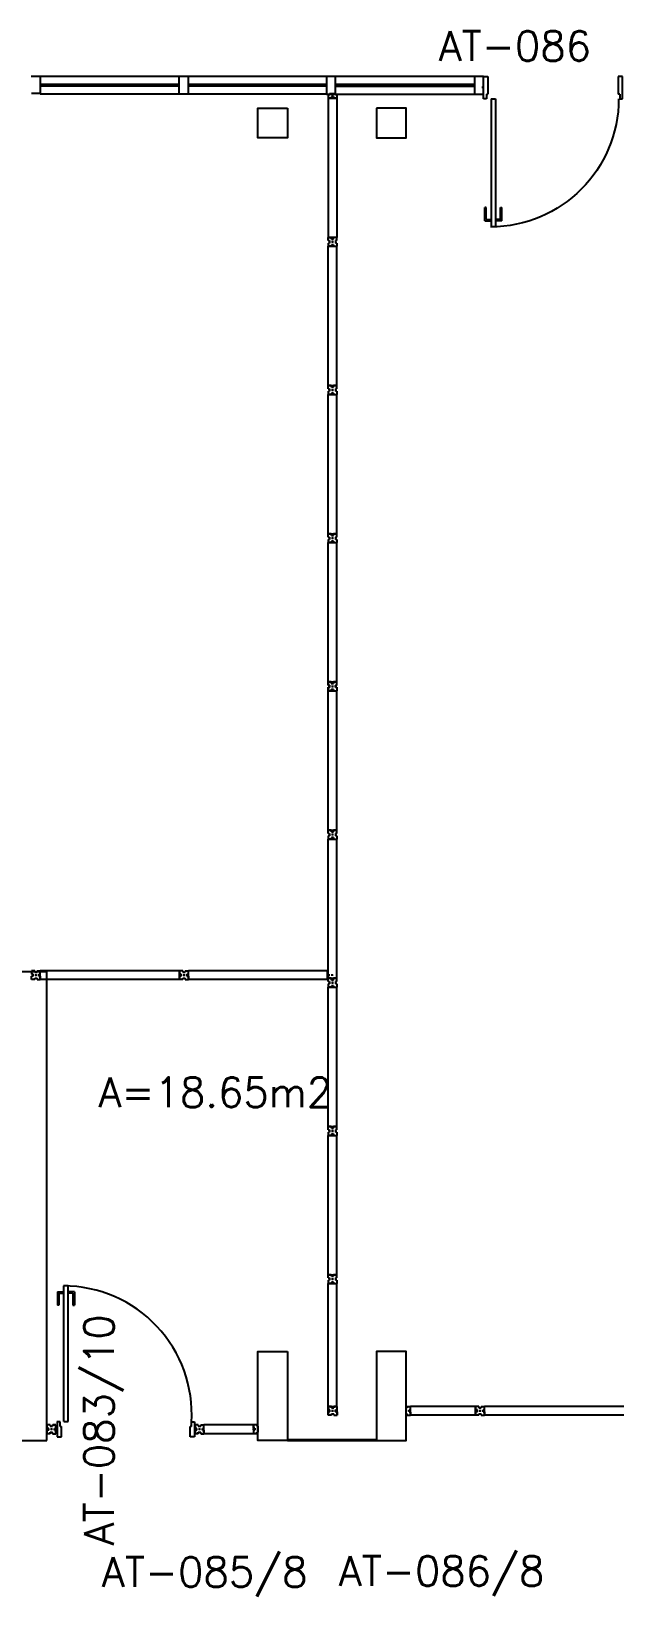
# Model space of a CAD drawing. Extents: x -250 to -5, y 354 to 449.
# Drawn here: x -154.63 to -150.63, y 375.04 to 385.61 of the extents above; entities that cross this region are included whole.
import ezdxf
from ezdxf.enums import TextEntityAlignment as Align

# ---------------------------------------------------------------- set-up
doc = ezdxf.new("R2010")
doc.units = 0
doc.header["$LTSCALE"] = 0.02
doc.header["$MEASUREMENT"] = 0
doc.layers.get('0').update_dxf_attribs({"linetype": 'CONTINUOUS'})
for name, color, linetype in [('ALV', 2, 'CONTINUOUS'), ('DIV', 2, 'CONTINUOUS'), ('ESQ', 2, 'CONTINUOUS'), ('ESTR', 3, 'CONTINUOUS'), ('TEXTO-ENDEREÇO', 2, 'CONTINUOUS'), ('ÁREA', 2, 'CONTINUOUS')]:
    doc.layers.add(name, color=color, linetype=linetype)
doc.styles.add('UNB-100', font='simplex.shx', dxfattribs={"height": 0.2})
doc.styles.add('UNB-100-1', font='simplex.shx', dxfattribs={"height": 0.2})

# ---------------------------------------------------------------- blocks, each defined once
blk = doc.blocks.new('PILINT-TTS')
for points in [[(-0.2, 0), (-0.2, -0.2), (0, -0.2), (0, 0)], [(-0.8, 0), (-0.8, -0.2), (-1, -0.2), (-1, 0)], [(-0.8, -8.39), (-0.8, -8.99), (-1, -8.99), (-1, -8.39)]]:
    blk.add_lwpolyline(points, close=True)
blk.add_lwpolyline([(-0.2, -8.99), (0, -8.99), (0, -8.39), (-0.2, -8.39), (-0.2, -8.99)])
blk = doc.blocks.new('DIVMT-TTS')
for p, q in [((-0.03, 0.03), (-0.03, 0.006)), ((-0.008, 0.03), (-0.03, 0.03)), ((-0.0185, 0.006), (-0.03, 0.006)), ((-0.0185, -0.006), (-0.0185, 0.006)), ((-0.008, 0.03), (-0.008, 0.02)), ((-0.008, 0.02), (0.008, 0.02)), ((-0.0051, 0), (0.0051, 0)), ((0.0051, 0), (-0.0051, 0)), ((-0.0051, 0), (0.0051, 0)), ((0, -0.0051), (0, 0.0051)), ((0, 0.0051), (0, -0.0051)), ((0.008, 0.03), (0.008, 0.02)), ((0.008, 0.03), (0.03, 0.03)), ((0.0205, 0.006), (0.03, 0.006)), ((0.0205, -0.006), (0.0205, 0.006)), ((0.0205, 0.006), (0.0205, -0.006)), ((0.0205, 0.006), (0.03, 0.006)), ((0.97, 0.03), (0.03, 0.03)), ((0.03, 0.006), (0.03, 0.03)), ((0.03, -0.03), (0.03, 0.03)), ((0.03, -0.005), (0.03, 0.005)), ((0.97, -0.03), (0.97, 0.03)), ((0.97, 0.03), (0.97, 0.009)), ((0.97, 0.009), (0.97, 0.027)), ((0.9795, 0.006), (0.97, 0.006)), ((0.97, -0.005), (0.97, 0.005)), ((0.9795, 0.006), (0.9795, -0.006)), ((1.0051, 0), (0.9949, 0)), ((1, 0.0051), (1, -0.0051)), ((-0.0185, -0.006), (-0.03, -0.006)), ((-0.03, -0.03), (-0.03, -0.006)), ((-0.008, -0.03), (-0.03, -0.03)), ((-0.008, -0.03), (-0.008, -0.02)), ((-0.008, -0.02), (0.008, -0.02)), ((0.008, -0.03), (0.008, -0.02)), ((0.008, -0.03), (0.03, -0.03)), ((0.0205, -0.006), (0.03, -0.006)), ((0.0205, -0.006), (0.03, -0.006)), ((0.03, -0.006), (0.03, -0.03)), ((0.97, -0.03), (0.03, -0.03)), ((0.9795, -0.006), (0.97, -0.006)), ((0.97, -0.009), (0.97, -0.027))]:
    blk.add_line(p, q)
blk = doc.blocks.new('PDV2E-TTS')
at = {"layer": 'DIV'}
for p, q in [((-0.967, 0.035), (-0.967, 0.05)), ((-0.967, 0.05), (-0.937, 0.05)), ((-0.967, -0.035), (-0.967, 0.035)), ((-0.937, 0.05), (-0.937, -0.02)), ((-0.068, 0.05), (-0.068, -0.02)), ((-0.038, 0.05), (-0.068, 0.05)), ((-0.038, 0.035), (-0.038, 0.05)), ((-0.038, -0.035), (-0.038, 0.035)), ((-0.967, -0.05), (-0.967, -0.035)), ((-0.947, -0.05), (-0.967, -0.05)), ((-0.947, -0.02), (-0.947, -0.05)), ((-0.947, -0.02), (-0.937, -0.02)), ((-0.083, -0.054), (-0.113, -0.054)), ((-0.113, -0.054), (-0.113, -0.969)), ((-0.083, -0.054), (-0.083, -0.969)), ((-0.059, -0.02), (-0.068, -0.02)), ((-0.059, -0.02), (-0.059, -0.05)), ((-0.059, -0.05), (-0.037, -0.05)), ((-0.038, -0.05), (-0.038, -0.035)), ((-0.113, -0.969), (-0.083, -0.969))]:
    blk.add_line(p, q, dxfattribs=at)
at = {"layer": 'DIV', "color": 1}
for p, q in [((-0.145, -0.839), (-0.155, -0.839)), ((-0.155, -0.929), (-0.155, -0.839)), ((-0.145, -0.919), (-0.145, -0.839)), ((-0.05, -0.839), (-0.04, -0.839)), ((-0.05, -0.919), (-0.05, -0.839)), ((-0.04, -0.929), (-0.04, -0.839)), ((-0.155, -0.929), (-0.115, -0.929)), ((-0.145, -0.919), (-0.115, -0.919)), ((-0.05, -0.919), (-0.08, -0.919)), ((-0.04, -0.929), (-0.08, -0.929))]:
    blk.add_line(p, q, dxfattribs=at)
blk.add_arc((-0.081, -0.101), 0.867, 176.6046, 269.9049, dxfattribs=at)
blk = doc.blocks.new('DIV-TTS')
for p, q in [((-0.0051, 0), (0.0051, 0)), ((0, -0.0051), (0, 0.0051)), ((0.0205, 0.006), (0.03, 0.006)), ((0.0205, -0.006), (0.0205, 0.006)), ((0.03, 0.03), (0.97, 0.03)), ((0.03, 0.03), (0.03, -0.03)), ((0.03, 0.009), (0.03, 0.027)), ((0.03, 0.005), (0.03, -0.005)), ((0.97, 0.03), (0.97, -0.03)), ((0.9795, 0.006), (0.97, 0.006)), ((0.97, 0.005), (0.97, -0.005)), ((0.9795, -0.006), (0.9795, 0.006)), ((1.0051, 0), (0.9949, 0)), ((0.9949, 0), (1.0051, 0)), ((1, -0.0051), (1, 0.0051)), ((0.0205, -0.006), (0.03, -0.006)), ((0.03, -0.03), (0.03, -0.009)), ((0.03, -0.009), (0.03, -0.027)), ((0.03, -0.03), (0.97, -0.03)), ((0.9795, -0.006), (0.97, -0.006))]:
    blk.add_line(p, q)
blk = doc.blocks.new('PDV1E-TTS')
at = {"layer": 'DIV'}
for p, q in [((-0.94, 0.075), (-0.91, 0.075)), ((-0.94, 0.06), (-0.94, 0.075)), ((-0.94, -0.06), (-0.94, 0.06)), ((-0.91, 0.075), (-0.91, -0.045)), ((0, 0.075), (-0.03, 0.075)), ((-0.03, 0.075), (-0.03, -0.045)), ((0, 0.06), (0, 0.075)), ((0, -0.06), (0, 0.06)), ((0, 0), (0.012, 0)), ((-0.94, -0.075), (-0.94, -0.06)), ((-0.92, -0.075), (-0.94, -0.075)), ((-0.92, -0.045), (-0.92, -0.075)), ((-0.92, -0.045), (-0.91, -0.045)), ((-0.082, -0.075), (-0.082, -0.94)), ((-0.052, -0.075), (-0.082, -0.075)), ((-0.052, -0.075), (-0.052, -0.94)), ((-0.02, -0.045), (-0.03, -0.045)), ((-0.02, -0.045), (-0.02, -0.075)), ((-0.02, -0.075), (0, -0.075)), ((0, -0.075), (0, -0.06)), ((-0.114, -0.81), (-0.124, -0.81)), ((-0.124, -0.9), (-0.124, -0.81)), ((-0.114, -0.89), (-0.114, -0.81)), ((-0.019, -0.81), (-0.009, -0.81)), ((-0.019, -0.89), (-0.019, -0.81)), ((-0.009, -0.9), (-0.009, -0.81)), ((-0.124, -0.9), (-0.084, -0.9)), ((-0.114, -0.89), (-0.084, -0.89)), ((-0.082, -0.94), (-0.052, -0.94)), ((-0.019, -0.89), (-0.049, -0.89)), ((-0.009, -0.9), (-0.049, -0.9))]:
    blk.add_line(p, q, dxfattribs=at)
blk.add_arc((-0.048, -0.075), 0.865, 180, 270, dxfattribs=at)
blk = doc.blocks.new('MTINI-TTS')
for p, q in [((-0.03, 0.008), (-0.03, 0.03)), ((0.03, 0.03), (-0.03, 0.03)), ((-0.03, 0.008), (-0.02, 0.008)), ((-0.009, 0.03), (-0.027, 0.03)), ((-0.02, 0.008), (-0.02, 0)), ((-0.001, 0), (-0.02, 0)), ((-0.006, 0.02), (-0.006, 0.03)), ((-0.006, 0.023), (-0.006, 0.027)), ((-0.006, 0.02), (0.006, 0.02)), ((0.005, 0.03), (-0.005, 0.03)), ((0.005, 0), (-0.005, 0)), ((0.004, 0.02), (-0.004, 0.02)), ((0.02, 0), (-0.001, 0)), ((0, -0.005), (0, 0.005)), ((0.006, 0.02), (0.006, 0.03)), ((0.006, 0.023), (0.006, 0.027)), ((0.009, 0.03), (0.027, 0.03)), ((0.03, 0.008), (0.02, 0.008)), ((0.02, 0), (0.02, 0.008)), ((0.03, 0.008), (0.03, 0.03))]:
    blk.add_line(p, q)
blk = doc.blocks.new('MTT-TTS')
for p, q in [((-0.008, 0.03), (-0.03, 0.03)), ((-0.03, 0.03), (-0.03, 0.006)), ((-0.0185, 0.006), (-0.03, 0.006)), ((-0.0185, -0.006), (-0.0185, 0.006)), ((-0.008, 0.03), (-0.008, 0.02)), ((-0.008, 0.02), (0.008, 0.02)), ((-0.0051, 0), (0.0051, 0)), ((0, -0.0051), (0, 0.0051)), ((0.008, 0.03), (0.03, 0.03)), ((0.008, 0.03), (0.008, 0.02)), ((0.0205, -0.006), (0.0205, 0.006)), ((0.0205, 0.006), (0.03, 0.006)), ((0.03, 0.006), (0.03, 0.03)), ((-0.03, -0.03), (-0.03, -0.006)), ((-0.0185, -0.006), (-0.03, -0.006)), ((-0.008, -0.03), (-0.03, -0.03)), ((-0.008, -0.02), (0.008, -0.02)), ((-0.008, -0.03), (-0.008, -0.02)), ((0.008, -0.03), (0.008, -0.02)), ((0.008, -0.03), (0.03, -0.03)), ((0.0205, -0.006), (0.03, -0.006)), ((0.03, -0.006), (0.03, -0.03))]:
    blk.add_line(p, q)

msp = doc.modelspace()

# ---------------------------------------------------------------- linework, layer by layer
at = {"layer": 'ALV'}
for p, q in [((-158.501, 379.26), (-154.521, 379.26)), ((-154.521, 376.097), (-154.521, 379.26)), ((-154.771, 376.097), (-154.521, 376.097))]:
    msp.add_line(p, q, dxfattribs=at)
at = {"layer": 'DIV'}
for p, q in [((-152.623, 377.193), (-152.623, 377.215)), ((-152.623, 377.215), (-152.599, 377.215)), ((-152.623, 377.193), (-152.613, 377.193)), ((-152.623, 377.177), (-152.613, 377.177)), ((-152.623, 377.177), (-152.623, 377.155)), ((-152.623, 376.325), (-152.623, 377.155)), ((-152.599, 377.155), (-152.623, 377.155)), ((-152.623, 377.155), (-152.563, 377.155)), ((-152.613, 377.193), (-152.613, 377.177)), ((-152.599, 377.204), (-152.599, 377.215)), ((-152.599, 377.204), (-152.587, 377.204)), ((-152.599, 377.165), (-152.587, 377.165)), ((-152.599, 377.165), (-152.599, 377.155)), ((-152.587, 377.165), (-152.599, 377.165)), ((-152.599, 377.165), (-152.599, 377.155)), ((-152.598, 377.185), (-152.588, 377.185)), ((-152.588, 377.185), (-152.598, 377.185)), ((-152.598, 377.155), (-152.588, 377.155)), ((-152.593, 377.191), (-152.593, 377.18)), ((-152.593, 377.18), (-152.593, 377.191)), ((-152.593, 377.191), (-152.593, 377.18)), ((-152.587, 377.204), (-152.587, 377.215)), ((-152.563, 377.215), (-152.587, 377.215)), ((-152.587, 377.165), (-152.587, 377.155)), ((-152.587, 377.165), (-152.587, 377.155)), ((-152.587, 377.155), (-152.563, 377.155)), ((-152.563, 377.193), (-152.573, 377.193)), ((-152.573, 377.193), (-152.573, 377.177)), ((-152.563, 377.177), (-152.573, 377.177)), ((-152.563, 377.193), (-152.563, 377.215)), ((-152.563, 377.177), (-152.563, 377.155)), ((-152.563, 376.325), (-152.563, 377.155)), ((-152.623, 376.325), (-152.563, 376.325)), ((-152.602, 376.325), (-152.62, 376.325)), ((-152.599, 376.316), (-152.599, 376.325)), ((-152.587, 376.316), (-152.599, 376.316)), ((-152.598, 376.325), (-152.588, 376.325)), ((-152.588, 376.295), (-152.598, 376.295)), ((-152.593, 376.29), (-152.593, 376.3)), ((-152.587, 376.316), (-152.587, 376.325)), ((-152.584, 376.325), (-152.566, 376.325)), ((-152.563, 376.325), (-152.584, 376.325)), ((-152.091, 376.296), (-152.101, 376.296)), ((-152.101, 376.296), (-152.091, 376.296)), ((-152.101, 376.296), (-152.091, 376.296)), ((-152.096, 376.297), (-152.096, 376.316)), ((-152.088, 376.316), (-152.096, 376.316)), ((-152.096, 376.302), (-152.096, 376.291)), ((-152.096, 376.291), (-152.096, 376.302)), ((-152.096, 376.276), (-152.096, 376.297)), ((-152.096, 376.276), (-152.088, 376.276)), ((-152.088, 376.326), (-152.088, 376.316)), ((-152.088, 376.326), (-152.066, 376.326)), ((-152.088, 376.266), (-152.088, 376.276)), ((-152.075, 376.302), (-152.075, 376.29)), ((-152.075, 376.302), (-152.066, 376.302)), ((-152.075, 376.302), (-152.075, 376.29)), ((-152.075, 376.302), (-152.066, 376.302)), ((-152.075, 376.292), (-152.075, 376.3)), ((-152.075, 376.29), (-152.066, 376.29)), ((-152.075, 376.29), (-152.066, 376.29)), ((-152.073, 376.302), (-152.069, 376.302)), ((-152.073, 376.29), (-152.069, 376.29)), ((-152.066, 376.266), (-152.066, 376.326)), ((-152.066, 376.266), (-152.066, 376.326)), ((-152.066, 376.305), (-152.066, 376.323)), ((-152.066, 376.291), (-152.066, 376.301)), ((-152.066, 376.291), (-152.066, 376.301)), ((-152.066, 376.287), (-152.066, 376.269)), ((-154.521, 376.142), (-154.521, 376.202)), ((-154.521, 376.202), (-154.521, 376.181)), ((-154.521, 376.202), (-154.521, 376.178)), ((-154.499, 376.202), (-154.521, 376.202)), ((-154.521, 376.181), (-154.521, 376.199)), ((-154.511, 376.178), (-154.521, 376.178)), ((-154.509, 376.178), (-154.521, 376.178)), ((-154.521, 376.167), (-154.521, 376.177)), ((-154.511, 376.166), (-154.521, 376.166)), ((-154.509, 376.166), (-154.521, 376.166)), ((-154.521, 376.142), (-154.521, 376.166)), ((-154.5, 376.202), (-154.518, 376.202)), ((-154.511, 376.178), (-154.511, 376.166)), ((-154.509, 376.166), (-154.509, 376.178)), ((-154.499, 376.202), (-154.499, 376.192)), ((-154.499, 376.192), (-154.483, 376.192)), ((-154.486, 376.172), (-154.496, 376.172)), ((-154.486, 376.172), (-154.496, 376.172)), ((-154.496, 376.172), (-154.486, 376.172)), ((-154.486, 376.172), (-154.496, 376.172)), ((-154.496, 376.172), (-154.486, 376.172)), ((-154.491, 376.167), (-154.491, 376.177)), ((-154.491, 376.177), (-154.491, 376.167)), ((-154.491, 376.167), (-154.491, 376.177)), ((-154.491, 376.177), (-154.491, 376.167)), ((-154.483, 376.202), (-154.483, 376.192)), ((-154.483, 376.202), (-154.461, 376.202)), ((-154.461, 376.202), (-154.482, 376.202)), ((-154.482, 376.202), (-154.464, 376.202)), ((-154.47, 376.178), (-154.461, 376.178)), ((-154.47, 376.166), (-154.47, 376.178)), ((-154.47, 376.178), (-154.47, 376.166)), ((-154.47, 376.178), (-154.461, 376.178)), ((-154.47, 376.166), (-154.461, 376.166)), ((-154.47, 376.166), (-154.461, 376.166)), ((-154.461, 376.178), (-154.461, 376.202)), ((-154.461, 376.142), (-154.461, 376.202)), ((-154.461, 376.167), (-154.461, 376.177)), ((-154.461, 376.166), (-154.461, 376.142)), ((-153.521, 376.202), (-153.521, 376.178)), ((-153.499, 376.202), (-153.521, 376.202)), ((-153.521, 376.142), (-153.521, 376.202)), ((-153.521, 376.202), (-153.521, 376.181)), ((-153.521, 376.181), (-153.521, 376.199)), ((-153.509, 376.178), (-153.521, 376.178)), ((-153.511, 376.178), (-153.521, 376.178)), ((-153.521, 376.167), (-153.521, 376.177)), ((-153.509, 376.166), (-153.521, 376.166)), ((-153.521, 376.142), (-153.521, 376.166)), ((-153.511, 376.166), (-153.521, 376.166)), ((-153.511, 376.178), (-153.511, 376.166)), ((-153.509, 376.166), (-153.509, 376.178)), ((-153.499, 376.202), (-153.499, 376.192)), ((-153.499, 376.192), (-153.483, 376.192)), ((-153.496, 376.172), (-153.486, 376.172)), ((-153.486, 376.172), (-153.496, 376.172)), ((-153.496, 376.172), (-153.486, 376.172)), ((-153.486, 376.172), (-153.496, 376.172)), ((-153.491, 376.167), (-153.491, 376.177)), ((-153.491, 376.177), (-153.491, 376.167)), ((-153.491, 376.177), (-153.491, 376.167)), ((-153.483, 376.202), (-153.483, 376.192)), ((-153.483, 376.202), (-153.461, 376.202)), ((-153.47, 376.178), (-153.461, 376.178)), ((-153.47, 376.166), (-153.47, 376.178)), ((-153.47, 376.178), (-153.47, 376.166)), ((-153.47, 376.178), (-153.461, 376.178)), ((-153.47, 376.166), (-153.461, 376.166)), ((-153.47, 376.166), (-153.461, 376.166)), ((-153.461, 376.178), (-153.461, 376.202)), ((-153.461, 376.142), (-153.461, 376.202)), ((-153.126, 376.202), (-153.461, 376.202)), ((-153.461, 376.167), (-153.461, 376.177)), ((-153.461, 376.166), (-153.461, 376.142)), ((-153.104, 376.202), (-153.126, 376.202)), ((-153.126, 376.202), (-153.126, 376.142)), ((-153.126, 376.182), (-153.126, 376.2)), ((-153.126, 376.181), (-153.126, 376.199)), ((-153.117, 376.179), (-153.126, 376.179)), ((-153.126, 376.168), (-153.126, 376.178)), ((-153.117, 376.178), (-153.126, 376.178)), ((-153.126, 376.177), (-153.126, 376.167)), ((-153.117, 376.167), (-153.126, 376.167)), ((-153.117, 376.166), (-153.126, 376.166)), ((-153.119, 376.178), (-153.123, 376.178)), ((-153.119, 376.166), (-153.123, 376.166)), ((-153.117, 376.179), (-153.117, 376.167)), ((-153.117, 376.166), (-153.117, 376.178)), ((-153.117, 376.176), (-153.117, 376.168)), ((-153.104, 376.202), (-153.104, 376.192)), ((-153.096, 376.192), (-153.104, 376.192)), ((-153.091, 376.172), (-153.101, 376.172)), ((-153.096, 376.192), (-153.096, 376.152)), ((-152.088, 376.266), (-152.066, 376.266)), ((-154.521, 376.163), (-154.521, 376.145)), ((-154.499, 376.142), (-154.521, 376.142)), ((-154.499, 376.142), (-154.499, 376.152)), ((-154.499, 376.152), (-154.483, 376.152)), ((-154.483, 376.142), (-154.483, 376.152)), ((-154.483, 376.142), (-154.461, 376.142)), ((-153.521, 376.163), (-153.521, 376.145)), ((-153.499, 376.142), (-153.521, 376.142)), ((-153.499, 376.142), (-153.499, 376.152)), ((-153.499, 376.152), (-153.483, 376.152)), ((-153.483, 376.142), (-153.483, 376.152)), ((-153.483, 376.142), (-153.461, 376.142)), ((-153.126, 376.142), (-153.461, 376.142)), ((-153.126, 376.164), (-153.126, 376.146)), ((-153.126, 376.163), (-153.126, 376.145)), ((-153.104, 376.142), (-153.126, 376.142)), ((-153.104, 376.142), (-153.104, 376.152)), ((-153.096, 376.152), (-153.104, 376.152)), ((-152.896, 376.103), (-152.294, 376.103)), ((-152.896, 376.097), (-152.294, 376.097))]:
    msp.add_line(p, q, dxfattribs=at)
at = {"layer": 'ESQ'}
for p, q in [((-154.628, 385.302), (-154.568, 385.302)), ((-154.568, 385.302), (-153.628, 385.302)), ((-154.568, 385.302), (-154.568, 385.183)), ((-153.628, 385.182), (-153.628, 385.302)), ((-153.628, 385.302), (-153.568, 385.302)), ((-153.568, 385.302), (-152.628, 385.302)), ((-153.568, 385.302), (-153.568, 385.183)), ((-152.573, 385.301), (-152.633, 385.301)), ((-152.633, 385.301), (-152.633, 385.182)), ((-152.573, 385.181), (-152.573, 385.301)), ((-151.633, 385.301), (-152.572, 385.301)), ((-151.633, 385.301), (-151.633, 385.182)), ((-151.573, 385.301), (-151.633, 385.301)), ((-151.573, 385.181), (-151.573, 385.301)), ((-154.566, 385.185), (-154.626, 385.185)), ((-154.568, 385.248), (-153.628, 385.248)), ((-153.628, 385.236), (-154.568, 385.236)), ((-153.628, 385.182), (-154.568, 385.182)), ((-153.568, 385.182), (-153.628, 385.182)), ((-153.568, 385.248), (-152.633, 385.248)), ((-152.633, 385.236), (-153.568, 385.236)), ((-152.628, 385.182), (-153.568, 385.182)), ((-152.633, 385.181), (-152.573, 385.181)), ((-152.573, 385.235), (-151.633, 385.235)), ((-152.573, 385.181), (-151.633, 385.181)), ((-151.633, 385.247), (-152.572, 385.247)), ((-151.633, 385.181), (-151.573, 385.181)), ((-152.622, 376.266), (-152.622, 376.326)), ((-152.622, 376.326), (-152.622, 376.305)), ((-152.622, 376.326), (-152.622, 376.302)), ((-152.6, 376.326), (-152.622, 376.326)), ((-152.622, 376.305), (-152.622, 376.323)), ((-152.613, 376.302), (-152.622, 376.302)), ((-152.611, 376.302), (-152.622, 376.302)), ((-152.622, 376.291), (-152.622, 376.301)), ((-152.613, 376.29), (-152.622, 376.29)), ((-152.611, 376.29), (-152.622, 376.29)), ((-152.622, 376.266), (-152.622, 376.29)), ((-152.622, 376.287), (-152.622, 376.269)), ((-152.613, 376.302), (-152.613, 376.29)), ((-152.611, 376.29), (-152.611, 376.302)), ((-152.6, 376.326), (-152.6, 376.316)), ((-152.6, 376.316), (-152.584, 376.316)), ((-152.6, 376.266), (-152.6, 376.276)), ((-152.6, 376.276), (-152.584, 376.276)), ((-152.587, 376.296), (-152.597, 376.296)), ((-152.597, 376.296), (-152.587, 376.296)), ((-152.587, 376.296), (-152.597, 376.296)), ((-152.597, 376.296), (-152.587, 376.296)), ((-152.592, 376.302), (-152.592, 376.291)), ((-152.592, 376.291), (-152.592, 376.302)), ((-152.592, 376.302), (-152.592, 376.291)), ((-152.584, 376.326), (-152.584, 376.316)), ((-152.584, 376.326), (-152.562, 376.326)), ((-152.584, 376.266), (-152.584, 376.276)), ((-152.572, 376.302), (-152.562, 376.302)), ((-152.572, 376.29), (-152.572, 376.302)), ((-152.572, 376.302), (-152.572, 376.29)), ((-152.572, 376.302), (-152.562, 376.302)), ((-152.572, 376.29), (-152.562, 376.29)), ((-152.572, 376.29), (-152.562, 376.29)), ((-152.562, 376.302), (-152.562, 376.326)), ((-152.562, 376.266), (-152.562, 376.326)), ((-152.562, 376.291), (-152.562, 376.301)), ((-152.562, 376.29), (-152.562, 376.266)), ((-151.626, 376.326), (-152.066, 376.326)), ((-151.626, 376.266), (-151.626, 376.326)), ((-151.626, 376.326), (-151.626, 376.305)), ((-151.626, 376.326), (-151.626, 376.302)), ((-151.604, 376.326), (-151.626, 376.326)), ((-151.626, 376.305), (-151.626, 376.323)), ((-151.616, 376.302), (-151.626, 376.302)), ((-151.614, 376.302), (-151.626, 376.302)), ((-151.626, 376.291), (-151.626, 376.301)), ((-151.616, 376.29), (-151.626, 376.29)), ((-151.614, 376.29), (-151.626, 376.29)), ((-151.626, 376.266), (-151.626, 376.29)), ((-151.626, 376.287), (-151.626, 376.269)), ((-151.616, 376.302), (-151.616, 376.29)), ((-151.614, 376.29), (-151.614, 376.302)), ((-151.604, 376.326), (-151.604, 376.316)), ((-151.604, 376.316), (-151.588, 376.316)), ((-151.604, 376.266), (-151.604, 376.276)), ((-151.604, 376.276), (-151.588, 376.276)), ((-151.591, 376.296), (-151.601, 376.296)), ((-151.601, 376.296), (-151.591, 376.296)), ((-151.591, 376.296), (-151.601, 376.296)), ((-151.601, 376.296), (-151.591, 376.296)), ((-151.601, 376.296), (-151.591, 376.296)), ((-151.591, 376.296), (-151.601, 376.296)), ((-151.601, 376.296), (-151.591, 376.296)), ((-151.591, 376.296), (-151.601, 376.296)), ((-151.596, 376.302), (-151.596, 376.291)), ((-151.596, 376.291), (-151.596, 376.302)), ((-151.596, 376.302), (-151.596, 376.291)), ((-151.596, 376.291), (-151.596, 376.302)), ((-151.596, 376.302), (-151.596, 376.291)), ((-151.596, 376.302), (-151.596, 376.291)), ((-151.588, 376.326), (-151.588, 376.316)), ((-151.588, 376.326), (-151.566, 376.326)), ((-151.588, 376.266), (-151.588, 376.276)), ((-151.575, 376.302), (-151.566, 376.302)), ((-151.575, 376.29), (-151.575, 376.302)), ((-151.575, 376.302), (-151.575, 376.29)), ((-151.575, 376.302), (-151.566, 376.302)), ((-151.575, 376.29), (-151.566, 376.29)), ((-151.575, 376.29), (-151.566, 376.29)), ((-151.566, 376.302), (-151.566, 376.326)), ((-151.566, 376.266), (-151.566, 376.326)), ((-150.626, 376.326), (-151.566, 376.326)), ((-151.566, 376.291), (-151.566, 376.301)), ((-151.566, 376.29), (-151.566, 376.266)), ((-152.6, 376.266), (-152.622, 376.266)), ((-152.584, 376.266), (-152.562, 376.266)), ((-151.626, 376.266), (-152.066, 376.266)), ((-151.604, 376.266), (-151.626, 376.266)), ((-151.588, 376.266), (-151.566, 376.266)), ((-150.626, 376.266), (-151.566, 376.266))]:
    msp.add_line(p, q, dxfattribs=at)

# ---------------------------------------------------------------- block references
at = {"layer": 'DIV', "xscale": -1}
msp.add_blockref('PDV1E-TTS', (-151.573, 385.226), dxfattribs=at)
at = {"layer": 'DIV'}
for name, p, rotation in [('DIV-TTS', (-152.593, 385.185), 270), ('DIVMT-TTS', (-152.593, 384.185), 270), ('DIVMT-TTS', (-152.593, 383.185), 270), ('DIVMT-TTS', (-152.593, 382.185), 270), ('DIVMT-TTS', (-152.593, 381.185), 270), ('DIVMT-TTS', (-152.593, 380.185), 270), ('DIVMT-TTS', (-152.593, 379.185), 270), ('DIVMT-TTS', (-152.593, 378.185), 270), ('PDV2E-TTS', (-154.491, 376.171), 180)]:
    msp.add_blockref(name, p, dxfattribs=dict(at, rotation=rotation))
for name, p in [('MTT-TTS', (-152.593, 381.185)), ('DIVMT-TTS', (-154.596, 379.236)), ('DIVMT-TTS', (-153.596, 379.236))]:
    msp.add_blockref(name, p, dxfattribs=at)
at = {"layer": 'ESQ', "rotation": 180}
msp.add_blockref('MTINI-TTS', (-152.593, 385.185), dxfattribs=at)
at = {"layer": 'ESTR', "color": 9}
msp.add_blockref('PILINT-TTS', (-152.096, 385.087), dxfattribs=at)

# ---------------------------------------------------------------- texts
at = {"layer": 'TEXTO-ENDEREÇO', "style": 'UNB-100-1'}
for s, p in [('AT-086', (-151.875, 385.406)), ('AT-085/8', (-154.15, 375.109)), ('AT-086/8', (-152.55, 375.115))]:
    msp.add_text(s, height=0.2, dxfattribs=at).set_placement(p)
msp.add_text('AT-083/10', height=0.2, rotation=90, dxfattribs=at).set_placement((-154.07, 375.388))
at = {"layer": 'ÁREA', "style": 'UNB-100'}
msp.add_text('A=18.65m2', height=0.2, dxfattribs=at).set_placement((-153.383, 378.346), align=Align.CENTER)

doc.saveas('drawing.dxf')
